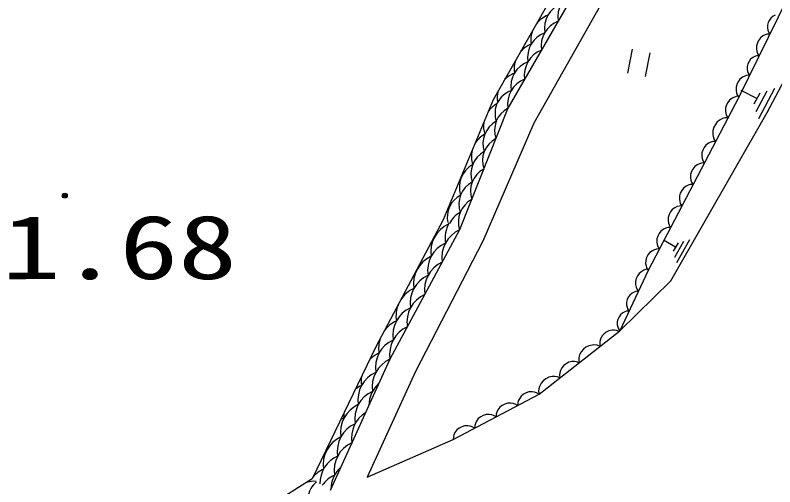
# Model space of a CAD drawing. Units: millimetres, scale not verified. Extents: x 40000 to 680000, y 20000 to 380000.
# Drawn here: x 147694 to 163348, y 220684 to 230408 of the extents above; entities that cross this region are included whole.
import ezdxf
from ezdxf.enums import TextEntityAlignment as Align

# ---------------------------------------------------------------- set-up
doc = ezdxf.new("R2010")
doc.units = ezdxf.units.MM
doc.header["$LTSCALE"] = 1000
doc.layers.add('M-BGD', color=7, linetype='Continuous', lineweight=25)
doc.styles.add('ＭＳ ゴシック', font='')
doc.styles.get('ＭＳ ゴシック').set_extended_font_data('MS Gothic')

msp = doc.modelspace()

# ---------------------------------------------------------------- linework, layer by layer
at = {"layer": 'M-BGD'}
for p, q in [((159976, 232950), (157544, 228662)), ((160267, 232679), (157847, 228491)), ((160747, 232364), (158379, 228183)), ((164292, 232140), (162605, 228719)), ((163190, 228401), (165021, 231876)), ((163237, 230306), (163213, 230257)), ((163269, 230350), (163237, 230306)), ((163317, 230386), (163269, 230350)), ((163357, 230407), (163317, 230386)), ((163213, 230257), (163197, 230205)), ((163197, 230205), (163197, 230144)), ((163197, 230144), (163206, 230100)), ((163103, 229979), (163050, 229938)), ((163148, 230001), (163103, 229979)), ((163188, 230015), (163148, 230001)), ((163246, 230020), (163188, 230015)), ((163206, 230100), (163218, 230064)), ((163218, 230064), (163246, 230020)), ((162988, 229835), (162970, 229777)), ((163014, 229889), (162988, 229835)), ((163050, 229938), (163014, 229889)), ((160406, 229706), (160312, 229215)), ((162970, 229777), (162971, 229710)), ((162971, 229710), (162980, 229661)), ((162980, 229661), (162994, 229620)), ((160685, 229144), (160779, 229635)), ((162848, 229498), (162817, 229454)), ((162897, 229534), (162848, 229498)), ((162937, 229555), (162897, 229534)), ((162973, 229567), (162937, 229555)), ((163025, 229571), (162973, 229567)), ((162994, 229620), (163025, 229571)), ((162793, 229405), (162777, 229353)), ((162777, 229353), (162777, 229292)), ((162817, 229454), (162793, 229405)), ((162777, 229292), (162785, 229248)), ((162785, 229248), (162798, 229212)), ((162798, 229212), (162826, 229168)), ((162594, 229037), (162568, 228983)), ((162630, 229086), (162594, 229037)), ((162683, 229127), (162630, 229086)), ((162728, 229149), (162683, 229127)), ((162768, 229163), (162728, 229149)), ((162826, 229168), (162768, 229163)), ((162568, 228983), (162550, 228925)), ((162550, 228925), (162550, 228858)), ((163339, 228893), (163013, 228273)), ((162605, 228719), (160737, 225146)), ((162514, 228719), (162469, 228698)), ((162555, 228732), (162514, 228719)), ((162550, 228858), (162560, 228809)), ((162613, 228735), (162555, 228732)), ((162560, 228809), (162573, 228768)), ((162573, 228768), (162605, 228719)), ((162978, 228687), (162656, 228857)), ((163037, 228799), (162919, 228576)), ((162966, 228424), (163188, 228846)), ((157544, 228662), (156515, 226189)), ((162350, 228557), (162332, 228499)), ((162378, 228610), (162350, 228557)), ((162415, 228659), (162378, 228610)), ((162469, 228698), (162415, 228659)), ((157847, 228491), (156853, 225982)), ((161202, 224931), (163190, 228401)), ((162332, 228499), (162330, 228432)), ((162330, 228432), (162338, 228383)), ((162223, 228251), (162163, 228208)), ((162273, 228275), (162223, 228251)), ((162317, 228289), (162273, 228275)), ((162382, 228292), (162317, 228289)), ((162338, 228383), (162351, 228342)), ((162351, 228342), (162382, 228292)), ((158379, 228183), (157332, 225750)), ((162093, 228096), (162072, 228032)), ((162123, 228154), (162093, 228096)), ((162163, 228208), (162123, 228154)), ((162072, 228032), (162070, 227958)), ((162070, 227958), (162079, 227904)), ((162028, 227789), (161983, 227767)), ((162068, 227802), (162028, 227789)), ((162127, 227805), (162068, 227802)), ((162079, 227904), (162093, 227860)), ((162093, 227860), (162127, 227805)), ((161864, 227626), (161845, 227569)), ((161892, 227679), (161864, 227626)), ((161928, 227728), (161892, 227679)), ((161983, 227767), (161928, 227728)), ((161845, 227569), (161844, 227502)), ((161844, 227502), (161852, 227452)), ((161751, 227324), (161697, 227285)), ((161796, 227346), (161751, 227324)), ((161837, 227358), (161796, 227346)), ((161895, 227362), (161837, 227358)), ((161852, 227452), (161865, 227412)), ((161865, 227412), (161895, 227362)), ((161632, 227183), (161613, 227125)), ((161660, 227236), (161632, 227183)), ((161697, 227285), (161660, 227236)), ((161613, 227125), (161612, 227058)), ((161612, 227058), (161620, 227009)), ((161620, 227009), (161633, 226968)), ((161465, 226842), (161429, 226793)), ((161520, 226881), (161465, 226842)), ((161565, 226903), (161520, 226881)), ((161605, 226915), (161565, 226903)), ((161663, 226919), (161605, 226915)), ((161633, 226968), (161663, 226919)), ((161382, 226682), (161381, 226615)), ((161401, 226740), (161382, 226682)), ((161429, 226793), (161401, 226740)), ((161381, 226615), (161389, 226566)), ((161389, 226566), (161401, 226525)), ((161401, 226525), (161432, 226476)), ((161234, 226399), (161197, 226350)), ((161288, 226438), (161234, 226399)), ((161333, 226460), (161288, 226438)), ((161374, 226472), (161333, 226460)), ((161432, 226476), (161374, 226472)), ((161150, 226239), (161149, 226172)), ((161169, 226297), (161150, 226239)), ((161197, 226350), (161169, 226297)), ((156515, 226189), (155124, 223567)), ((161149, 226172), (161157, 226123)), ((161157, 226123), (161170, 226082)), ((161170, 226082), (161200, 226033)), ((156853, 225982), (155416, 223316)), ((160965, 225907), (160937, 225854)), ((161002, 225956), (160965, 225907)), ((161056, 225995), (161002, 225956)), ((161101, 226016), (161056, 225995)), ((161142, 226029), (161101, 226016)), ((161200, 226033), (161142, 226029)), ((157332, 225750), (155941, 223060)), ((160918, 225796), (160917, 225729)), ((160937, 225854), (160918, 225796)), ((161304, 225628), (161056, 225770)), ((161287, 225422), (161473, 225746)), ((161593, 225779), (161320, 225301)), ((160910, 225586), (160870, 225573)), ((160968, 225589), (160910, 225586)), ((160917, 225729), (160925, 225680)), ((160925, 225680), (160938, 225639)), ((160938, 225639), (160968, 225589)), ((161353, 225713), (161255, 225542)), ((160734, 225464), (160706, 225411)), ((160770, 225513), (160734, 225464)), ((160825, 225552), (160770, 225513)), ((160870, 225573), (160825, 225552)), ((160687, 225353), (160686, 225286)), ((160686, 225286), (160694, 225237)), ((160706, 225411), (160687, 225353)), ((160737, 225146), (160154, 223900)), ((160605, 225124), (160552, 225082)), ((160649, 225148), (160605, 225124)), ((160689, 225162), (160649, 225148)), ((160747, 225168), (160689, 225162)), ((160694, 225237), (160706, 225196)), ((160706, 225196), (160737, 225146)), ((160492, 224978), (160476, 224919)), ((160518, 225032), (160492, 224978)), ((160552, 225082), (160518, 225032)), ((160154, 223900), (161202, 224931)), ((160476, 224919), (160478, 224852)), ((160478, 224852), (160488, 224803)), ((160488, 224803), (160502, 224763)), ((160407, 224676), (160360, 224638)), ((160447, 224697), (160407, 224676)), ((160483, 224710), (160447, 224697)), ((160535, 224715), (160483, 224710)), ((160502, 224763), (160535, 224715)), ((160306, 224544), (160291, 224491)), ((160291, 224491), (160293, 224431)), ((160329, 224593), (160306, 224544)), ((160360, 224638), (160329, 224593)), ((160293, 224431), (160302, 224387)), ((160302, 224387), (160315, 224351)), ((160315, 224351), (160344, 224307)), ((160138, 224185), (160115, 224136)), ((160169, 224230), (160138, 224185)), ((160217, 224268), (160169, 224230)), ((160256, 224289), (160217, 224268)), ((160292, 224302), (160256, 224289)), ((160344, 224307), (160292, 224302)), ((160115, 224136), (160101, 224084)), ((160101, 224084), (160102, 224023)), ((160102, 224023), (160111, 223979)), ((158489, 222591), (160154, 223900)), ((159874, 223871), (159827, 223834)), ((159928, 223900), (159874, 223871)), ((159993, 223914), (159928, 223900)), ((160043, 223915), (159993, 223914)), ((160085, 223910), (160043, 223915)), ((160140, 223889), (160085, 223910)), ((160111, 223979), (160125, 223943)), ((160125, 223943), (160154, 223900)), ((159758, 223728), (159745, 223680)), ((159786, 223789), (159758, 223728)), ((159827, 223834), (159786, 223789)), ((155124, 223567), (153814, 220847)), ((159455, 223560), (159403, 223519)), ((159513, 223592), (159455, 223560)), ((159586, 223607), (159513, 223592)), ((159641, 223608), (159586, 223607)), ((159687, 223603), (159641, 223608)), ((159747, 223580), (159687, 223603)), ((159745, 223680), (159740, 223638)), ((159740, 223638), (159747, 223580)), ((159326, 223403), (159312, 223350)), ((159358, 223470), (159326, 223403)), ((159403, 223519), (159358, 223470)), ((155416, 223316), (154187, 220607)), ((159102, 223251), (159049, 223222)), ((159168, 223265), (159102, 223251)), ((159218, 223266), (159168, 223265)), ((159260, 223261), (159218, 223266)), ((159315, 223240), (159260, 223261)), ((159312, 223350), (159306, 223304)), ((159306, 223304), (159315, 223240)), ((158932, 223079), (158919, 223031)), ((158961, 223140), (158932, 223079)), ((159002, 223185), (158961, 223140)), ((159049, 223222), (159002, 223185)), ((155941, 223060), (154945, 220884)), ((158688, 222943), (158629, 222911)), ((158760, 222958), (158688, 222943)), ((158815, 222959), (158760, 222958)), ((158862, 222954), (158815, 222959)), ((158921, 222931), (158862, 222954)), ((158919, 223031), (158914, 222989)), ((158914, 222989), (158921, 222931)), ((158532, 222821), (158501, 222754)), ((158577, 222870), (158532, 222821)), ((158629, 222911), (158577, 222870)), ((158224, 222621), (158171, 222593)), ((158282, 222640), (158224, 222621)), ((158349, 222641), (158282, 222640)), ((158398, 222634), (158349, 222641)), ((158439, 222621), (158398, 222634)), ((158489, 222591), (158439, 222621)), ((158487, 222701), (158481, 222655)), ((158481, 222655), (158489, 222591)), ((158501, 222754), (158487, 222701)), ((156720, 221658), (158489, 222591)), ((158062, 222456), (158050, 222416)), ((158084, 222501), (158062, 222456)), ((158123, 222556), (158084, 222501)), ((158171, 222593), (158123, 222556)), ((157680, 222323), (157641, 222268)), ((157729, 222360), (157680, 222323)), ((157782, 222388), (157729, 222360)), ((157840, 222407), (157782, 222388)), ((157907, 222408), (157840, 222407)), ((157956, 222400), (157907, 222408)), ((157997, 222388), (157956, 222400)), ((158047, 222358), (157997, 222388)), ((158050, 222416), (158047, 222358)), ((157340, 222154), (157287, 222126)), ((157397, 222173), (157340, 222154)), ((157464, 222175), (157397, 222173)), ((157514, 222167), (157464, 222175)), ((157554, 222154), (157514, 222167)), ((157604, 222124), (157554, 222154)), ((157607, 222182), (157604, 222124)), ((157620, 222223), (157607, 222182)), ((157641, 222268), (157620, 222223)), ((157178, 221990), (157165, 221949)), ((157199, 222035), (157178, 221990)), ((157238, 222089), (157199, 222035)), ((157287, 222126), (157238, 222089)), ((156796, 221856), (156757, 221802)), ((156844, 221893), (156796, 221856)), ((156897, 221921), (156844, 221893)), ((156955, 221940), (156897, 221921)), ((157022, 221942), (156955, 221940)), ((157072, 221934), (157022, 221942)), ((157112, 221921), (157072, 221934)), ((157162, 221891), (157112, 221921)), ((157165, 221949), (157162, 221891)), ((156723, 221716), (156720, 221658)), ((156736, 221756), (156723, 221716)), ((156757, 221802), (156736, 221756)), ((154945, 220884), (156720, 221657)), ((153814, 220847), (151028, 219100))]:
    msp.add_line(p, q, dxfattribs=at)
for radius in [50, 30, 10]:
    msp.add_circle((148717, 226687), radius, dxfattribs=at)
for centre, radius, start, end in [((159426, 230371), 549, 110.997, 188.9598), ((159148, 230133), 549, 110.997, 188.9598), ((158869, 229895), 549, 110.997, 142.245), ((159081, 229773), 549, 110.997, 188.9598), ((158802, 229535), 549, 110.997, 188.9598), ((158869, 229895), 549, 158.6414, 188.9598), ((158523, 229297), 549, 110.997, 138.8426), ((158735, 229175), 549, 110.997, 188.9598), ((158456, 228937), 549, 110.997, 188.9598), ((158523, 229297), 549, 162.0438, 188.9598), ((158177, 228699), 549, 110.997, 136.2245), ((158389, 228576), 549, 110.997, 188.9598), ((158177, 228699), 549, 164.662, 188.9598), ((158110, 228338), 549, 110.997, 150.1991), ((157869, 228119), 525, 118.4306, 142.5985), ((158107, 228388), 525, 154.6825, 198.3465), ((158097, 228029), 525, 118.4306, 198.3465), ((157858, 227760), 525, 118.4306, 198.3465), ((157869, 228119), 525, 172.2069, 198.3465), ((157620, 227492), 525, 118.4306, 148.8602), ((157848, 227402), 525, 118.4306, 198.3465), ((157620, 227492), 525, 165.9452, 198.3465), ((157610, 227133), 525, 118.4306, 198.3465), ((157372, 226865), 525, 118.4306, 198.3465), ((157600, 226774), 525, 118.4306, 198.3465), ((157361, 226506), 525, 118.4306, 198.3465), ((157123, 226237), 525, 118.4306, 191.5985), ((157351, 226147), 525, 118.4306, 198.3465), ((157113, 225878), 525, 118.4306, 153.7088), ((156881, 225537), 621, 114.161, 189.2), ((157173, 225809), 621, 150.326, 189.2), ((157107, 225415), 621, 114.161, 189.2), ((156814, 225143), 621, 114.161, 189.2), ((156522, 224870), 621, 114.161, 189.2), ((156748, 224748), 621, 114.161, 189.2), ((156455, 224476), 621, 114.161, 189.2), ((156162, 224204), 621, 114.161, 147.0028), ((156389, 224082), 621, 114.161, 189.2), ((156096, 223810), 621, 114.161, 189.2), ((156162, 224204), 621, 157.0848, 189.2), ((155803, 223538), 621, 114.161, 143.3124), ((156030, 223416), 621, 114.161, 189.2), ((155737, 223143), 621, 114.161, 189.2), ((155803, 223538), 621, 160.7743, 189.2), ((155444, 222871), 621, 114.161, 136.1952), ((155671, 222749), 621, 114.161, 189.2), ((155963, 223021), 621, 151.6805, 159.5086), ((155378, 222477), 621, 114.161, 189.2), ((155444, 222871), 621, 172.4032, 189.2), ((155085, 222205), 621, 114.161, 127.787), ((155604, 222355), 621, 131.7323, 179.4569), ((155311, 222083), 621, 114.161, 189.2), ((155019, 221811), 621, 114.161, 189.2), ((155085, 222205), 621, 180.8114, 189.2), ((155245, 221689), 621, 121.8349, 189.2), ((154952, 221417), 621, 114.161, 189.2), ((154726, 221539), 621, 114.161, 121.3534), ((154660, 221145), 621, 114.161, 189.2), ((154886, 221023), 621, 114.161, 189.2), ((155179, 221295), 621, 150.578, 160.6102), ((154593, 220750), 621, 114.161, 180.4461), ((154301, 220478), 621, 114.161, 138.5252), ((154820, 220628), 621, 131.5204, 179.6678), ((154527, 220356), 621, 114.161, 144.742), ((153856, 220285), 512, 85.8368, 108.4931), ((154231, 220393), 512, 129.5126, 173.2479)]:
    msp.add_arc(centre, radius, start, end, dxfattribs=at)

# ---------------------------------------------------------------- texts
at = {"layer": 'M-BGD', "style": 'ＭＳ ゴシック', "width": 1.35}
msp.add_text('61.68', height=1320, rotation=0.035, dxfattribs=at).set_placement((146204, 224568), align=Align.BOTTOM_LEFT)

doc.saveas('drawing.dxf')
